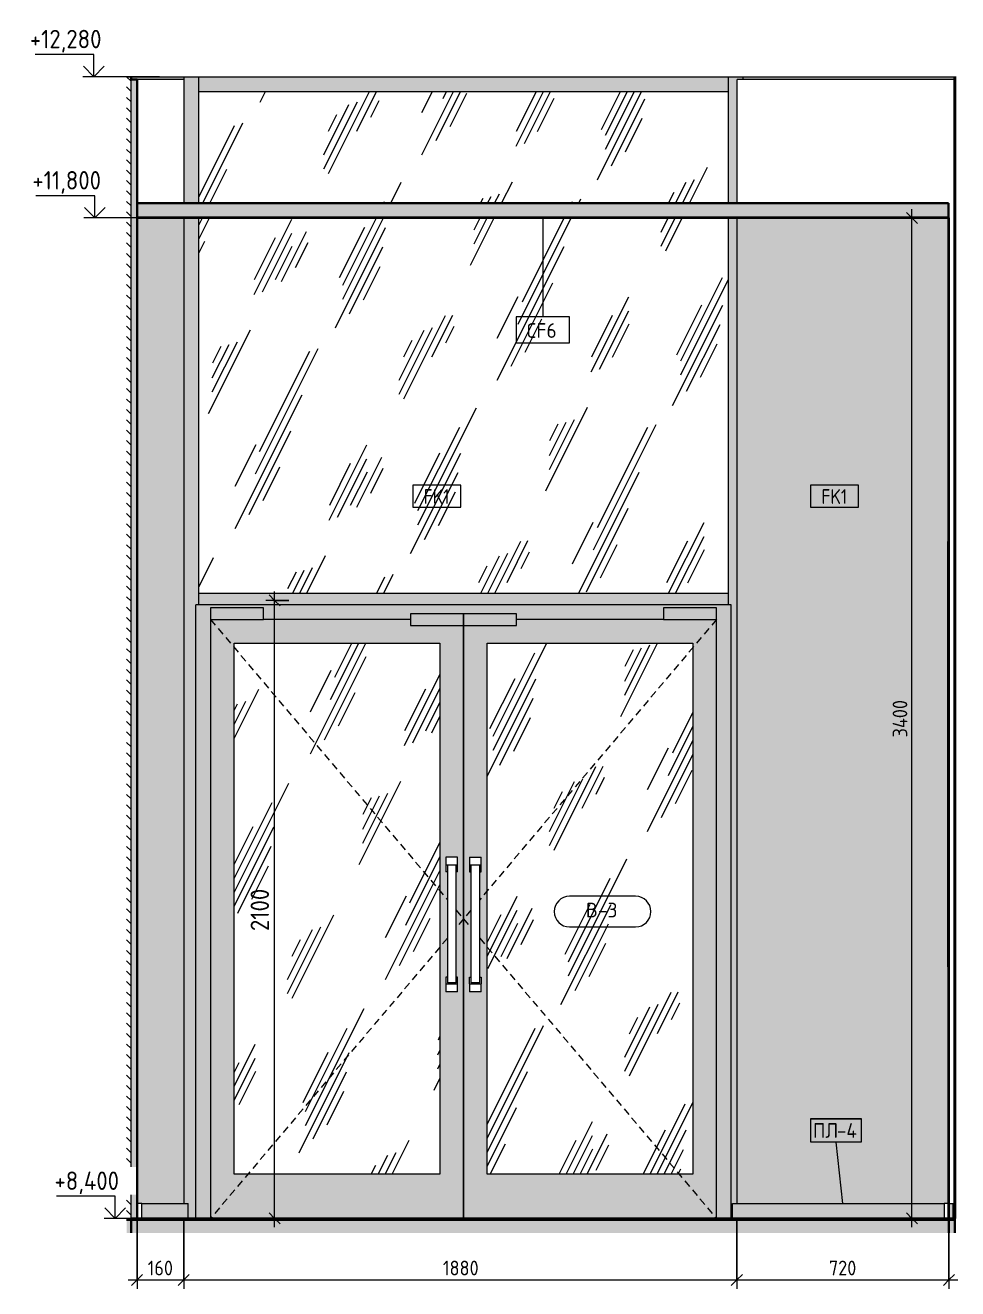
# Model space of a CAD drawing. Header units: millimetres. Extents: x 80461 to 154144, y -1987 to 15370.
# Drawn here: x 132295 to 135465, y 8161 to 12455 of the extents above; entities that cross this region are included whole.
import ezdxf

# ---------------------------------------------------------------- set-up
doc = ezdxf.new("R2010")
doc.units = ezdxf.units.MM
doc.linetypes.add('200_ШТРИХ_ш1п0_6_', pattern=[40, 25, -15])
for name, color, linetype, lineweight in [('A-ANNO-DIMS', 7, 'Continuous', 9), ('A-ANNO-DIMS-25', 7, 'Continuous', 9), ('A-CLNG-IDEN', 7, 'Continuous', 9), ('A-DOOR', 7, 'Continuous', 9), ('A-DOOR-4', 7, '200_ШТРИХ_ш1п0_6_', 9), ('A-DOOR-IDEN', 7, 'Continuous', 9), ('A-FLOR', 7, 'Continuous', 9), ('A-GENM', 7, 'Continuous', 9), ('A-GENM-IDEN', 7, 'Continuous', 9), ('A-GLAZ-CURT', 7, 'Continuous', 9), ('A-GLAZ-CWMG', 7, 'Continuous', 9), ('A-WALL', 7, 'Continuous', 9), ('A-WALL-IDEN', 7, 'Continuous', 9), ('A-WALL-PATT', 7, 'Continuous', 9), ('G-ANNO-DIMS', 7, 'Continuous', 9), ('G-ANNO-DIMS-1', 7, 'Continuous', 20), ('I-WALL', 7, 'Continuous', 9)]:
    doc.layers.add(name, color=color, linetype=linetype, lineweight=lineweight)
for name, color, linetype, lineweight, true_color in [('A-CLNG-1', 7, 'Continuous', 9, 0x787878), ('A-CLNG-FNSH-1', 7, 'Continuous', 30, 0x3c3c3c), ('A-FLOR-1', 7, 'Continuous', 9, 0x787878), ('A-FLOR-FNSH-2', 7, 'Continuous', 30, 0x3c3c3c), ('A-WALL-4', 7, 'Continuous', 40, 0x3c3c3c), ('A-WALL-5', 7, 'Continuous', 30, 0x3c3c3c), ('A-WALL-FNSH-3', 7, 'Continuous', 30, 0x3c3c3c), ('I-WALL-1', 7, 'Continuous', 9, 0x787878)]:
    doc.layers.add(name, color=color, linetype=linetype, lineweight=lineweight, true_color=true_color)
doc.styles.add('GOST Common_5', font='GOST_Common.ttf', dxfattribs={"height": 50})
doc.styles.add('GOST Common_6', font='GOST_Common.ttf', dxfattribs={"width": 0.9, "height": 50})
doc.styles.add('ISOCPEUR_2', font='isocpeur.ttf', dxfattribs={"width": 0.9, "height": 62.5})
doc.styles.add('ISOCPEUR_3', font='isocpeur.ttf', dxfattribs={"width": 0.9, "height": 50})
doc.dimstyles.new('ISO-2_0_0_9К_Средний_округл2', dxfattribs={"dimscale": 304.8, "dimtxt": 49.799059, "dimasz": 0.123031, "dimexe": 0.098425, "dimexo": 0, "dimgap": 0, "dimtad": 1, "dimdec": 0, "dimrnd": 10, "dimzin": 0, "dimdsep": 46, "dimtxsty": 'ISOCPEUR_3', "dimblk1": 'OBLIQUE', "dimblk2": 'OBLIQUE', "dimsah": 1, "dimcen": 0.09, "dimdle": 0.098425, "dimazin": 0, "dimtfac": 1, "dimtdec": 4, "dimtix": 1, "dimtmove": 0, "dimatfit": 3, "dimfxl": 1, "dimtvp": 1, "dimtolj": 1, "dimtzin": 0, "dimarcsym": 2})
doc.dimstyles.new('ISO-2_5_0_9К_БОЛЬШОЙ_1', dxfattribs={"dimscale": 304.8, "dimtxt": 62.248823, "dimasz": 0.123031, "dimexe": 0.098425, "dimexo": 0.246063, "dimgap": 0, "dimtad": 1, "dimdec": 0, "dimrnd": 10, "dimzin": 0, "dimdsep": 46, "dimtxsty": 'ISOCPEUR_2', "dimblk1": 'OBLIQUE', "dimblk2": 'OBLIQUE', "dimsah": 1, "dimcen": 0.09, "dimdle": 0.098425, "dimazin": 0, "dimtfac": 1, "dimtdec": 4, "dimtix": 1, "dimtmove": 0, "dimatfit": 3, "dimfxl": 1, "dimtvp": 1, "dimtolj": 1, "dimtzin": 0, "dimarcsym": 2})
pattern_1 = [(135, (134065.999, 0), (-17.67767, -17.67767), [])]
pattern_2 = [(0, (134065.999, 0), (30.48, 7.62), [2.515, -20.345, 2.515, -20.345, -121.92]), (0, (134065.999, 0), (30.48, 7.62), [-45.72, 2.515, -43.205, 2.515, -20.345, -53.34]), (0, (134065.999, 0), (30.48, 7.62), [-114.3, 2.515, -12.725, 2.515, -35.585]), (120, (134077.429, 3.81), (-21.8391136, 22.5864543), [2.515, -20.345, 2.515, -20.345, -121.92]), (120, (134077.429, 3.81), (-21.8391136, 22.5864543), [-45.72, 2.515, -43.205, 2.515, -20.345, -53.34]), (120, (134077.429, 3.81), (-21.8391136, 22.5864543), [-114.3, 2.515, -12.725, 2.515, -35.585]), (240, (134081.239, 19.05), (-8.6408864, -30.2064543), [2.515, -20.345, 2.515, -20.345, -121.92]), (240, (134081.239, 19.05), (-8.6408864, -30.2064543), [-45.72, 2.515, -43.205, 2.515, -20.345, -53.34]), (240, (134081.239, 19.05), (-8.6408864, -30.2064543), [-114.3, 2.515, -12.725, 2.515, -35.585])]
pattern_3 = [(63.435, (-11925.84, 31.75), (-255.583, 766.747), [317.5, -190.5, 317.5, -190.5, -403.903]), (63.435, (-11925.84, 31.75), (-255.583, 766.747), [-1016, 127, -276.903]), (63.435, (-11941.7, 47.6), (-255.583, 766.747), [254, -317.5, 190.5, -190.5, -467.403]), (63.435, (-11941.7, 47.6), (-255.583, 766.747), [-952.5, 222.25, -245.153]), (63.435, (-11941.7, 95.25), (-255.583, 766.747), [190.5, -381, 127, -190.5, -530.903]), (63.435, (-11941.7, 95.25), (-255.583, 766.747), [-889, 285.75, -245.153]), (63.435, (-11894.1, 47.6), (-255.583, 766.747), [190.5, -381, 158.75, -6404.65]), (63.435, (-11846.47, 95.25), (-255.583, 766.747), [95.25, -476.25, 63.5, -6499.9]), (63.435, (-11925.84, 174.6), (-255.583, 766.747), [63.5, -476.25, 63.5, -254, -562.653]), (63.435, (-11925.84, 174.6), (-255.583, 766.747), [-857.25, 158.75, -403.903]), (63.435, (-11640.1, 127), (-255.583, 766.747), [317.5, -476.25, 381, -251.503]), (63.435, (-11640.1, 79.4), (-255.583, 766.747), [444.5, -317.5, 476.25, -188.003]), (63.435, (-11608.34, 95.25), (-255.583, 766.747), [508, -254, 381, -276.903]), (63.435, (-11560.7, 142.9), (-255.583, 766.747), [317.5, -444.5, 254, -403.903]), (63.435, (-11608.34, 238.1), (-255.583, 766.747), [158.75, -635, 190.5, -435.653]), (63.435, (-11513.1, 190.5), (-255.583, 766.747), [127, -635, 127, -530.903])]

# ---------------------------------------------------------------- blocks, each defined once
blk = doc.blocks.new('Плинтус - Плинтус светлый _сад_-33488243-Развертка 3_41-2')
at = {"layer": 'A-GENM'}
for p, q in [((-13364, 8450), (-13379, 8450)), ((-13379, 8450), (-13379, 8400)), ((-13364, 8400), (-13364, 8450)), ((-13379, 8400), (-13364, 8400))]:
    blk.add_line(p, q, dxfattribs=at)
blk = doc.blocks.new('Плинтус - Плинтус светлый _сад_-33488245-Развертка 3_41-2')
at = {"layer": 'A-GENM'}
blk.add_hatch(color=256, dxfattribs=at).paths.add_polyline_path([(-13240, 8400), (-13206.2, 8400), (-13206.2, 8450), (-13364, 8450), (-13364, 8400)])
for p in [(-13364, 8450), (-13206.2, 8400)]:
    blk.add_line(p, (-13206.2, 8450), dxfattribs=at)
blk = doc.blocks.new('Плинтус - Плинтус светлый _сад_-33412401-Развертка 3_41-2')
at = {"layer": 'A-GENM'}
h = blk.add_hatch(color=256, dxfattribs=at)
h.paths.add_polyline_path([(-10863.9, 8400), (-10636, 8400), (-10636, 8450), (-11355.9, 8450), (-11355.9, 8400), (-10951.9, 8400)])
h.paths.add_polyline_path([(-10620, 8400), (-10606, 8400), (-10606, 8450), (-10620, 8450)])
for p, q in [((-11356, 8450), (-10636, 8450)), ((-10620, 8450), (-10606, 8450)), ((-10606, 8400), (-10606, 8450))]:
    blk.add_line(p, q, dxfattribs=at)
blk = doc.blocks.new('Плинтус - Плинтус светлый _сад_-33488238-Развертка 3_41-2')
at = {"layer": 'A-GENM'}
for p, q in [((-10621, 8450), (-10636, 8450)), ((-10636, 8450), (-10636, 8400)), ((-10621, 8400), (-10621, 8450)), ((-10636, 8400), (-10621, 8400))]:
    blk.add_line(p, q, dxfattribs=at)
blk = doc.blocks.new('Дверь_Витражная_остекление_ - ВВ-7 остекление-32356329-Развертка 3_41-2')
at = {"layer": 'A-DOOR'}
for points in [[(-13180, 8400), (-13130, 8400), (-13130, 10475), (-12950, 10475), (-12950, 10435), (-12450, 10435), (-12450, 10455), (-12090, 10455), (-12090, 10435), (-11590, 10435), (-11590, 10475), (-11410, 10475), (-11410, 8400), (-11360, 8400), (-11360, 10485), (-13180, 10485), (-13180, 8401.1)], [(-12950, 10435), (-12950, 10475), (-13130, 10475), (-13130, 10435), (-13050, 10435)], [(-12270.8, 10415), (-12270, 10415), (-12270, 10455), (-12450, 10455), (-12450, 10415), (-12290, 10415)], [(-12090, 10415), (-12090, 10455), (-12270, 10455), (-12270, 10415), (-12190, 10415)], [(-11590, 10435), (-11410, 10435), (-11410, 10475), (-11590, 10475)]]:
    blk.add_hatch(color=256, dxfattribs=at).paths.add_polyline_path(points)
h = blk.add_hatch(color=256, dxfattribs=at)
h.paths.add_polyline_path([(-13119.6, 8402), (-12270, 8402), (-12270, 10415), (-12450, 10415), (-12450, 10435), (-13130, 10435), (-13130, 8402), (-13128.9, 8402)])
h.paths.add_polyline_path([(-12350, 8550), (-13050, 8550), (-13050, 10355), (-12350, 10355), (-12350, 8841.8)])
h.paths.add_polyline_path([(-12304.8, 9170), (-12330, 9170), (-12330, 9220), (-12325, 9220), (-12325, 9577.5), (-12330, 9577.5), (-12330, 9627.5), (-12290, 9627.5), (-12290, 9577.5), (-12295, 9577.5), (-12295, 9220), (-12290, 9220), (-12290, 9170), (-12300, 9170)])
h = blk.add_hatch(color=256, dxfattribs=at)
h.paths.add_polyline_path([(-11410, 8400), (-11410, 10435), (-12090, 10435), (-12090, 10415), (-12270, 10415), (-12270, 8402), (-11455, 8402), (-11455, 8400)])
h.paths.add_polyline_path([(-11655.8, 8550), (-12190, 8550), (-12190, 10355), (-11490, 10355), (-11490, 8550)])
h.paths.add_polyline_path([(-12249.3, 9170), (-12250, 9170), (-12250, 9220), (-12245, 9220), (-12245, 9577.5), (-12250, 9577.5), (-12250, 9627.5), (-12210, 9627.5), (-12210, 9577.5), (-12215, 9577.5), (-12215, 9220), (-12210, 9220), (-12210, 9170), (-12247.3, 9170)])
h = blk.add_hatch(dxfattribs=at)
h.set_pattern_fill('FP_24', color=256, style=0, pattern_type=2)
h.set_pattern_definition(pattern_3)
h.paths.add_polyline_path([(-12359.8, 8550), (-12350, 8550), (-12350, 10355), (-13050, 10355), (-13050, 8550), (-12711.8, 8550)])
h = blk.add_hatch(dxfattribs=at)
h.set_pattern_fill('FP_24', color=256, style=0, pattern_type=2)
h.set_pattern_definition(pattern_3)
h.paths.add_polyline_path([(-12190, 8550), (-11490, 8550), (-11490, 10355), (-12190, 10355), (-12190, 8841.8)])
for p, q in [((-13180, 8400), (-13180, 10485)), ((-11360, 10485), (-13180, 10485)), ((-11360, 8400), (-11360, 10485)), ((-12950, 10475), (-13130, 10475)), ((-13130, 10475), (-13130, 10435)), ((-13130, 10435), (-13130, 8402)), ((-13130, 10435), (-12950, 10435)), ((-12950, 10435), (-12950, 10475)), ((-12450, 10435), (-12950, 10435)), ((-12450, 10455), (-12450, 10415)), ((-12270, 10455), (-12450, 10455)), ((-12090, 10455), (-12270, 10455)), ((-12270, 10455), (-12270, 10415)), ((-12270, 10415), (-12270, 10455)), ((-12090, 10415), (-12090, 10455)), ((-11590, 10435), (-12090, 10435)), ((-11410, 10475), (-11590, 10475)), ((-11590, 10475), (-11590, 10435)), ((-11590, 10435), (-11410, 10435)), ((-11410, 10435), (-11410, 10475)), ((-11410, 8400), (-11410, 10435)), ((-12450, 10415), (-12270, 10415)), ((-12270, 10415), (-12270, 8402)), ((-12270, 10415), (-12090, 10415)), ((-12270, 8402), (-12270, 10415)), ((-13050, 8550), (-13050, 10355)), ((-13050, 10355), (-12350, 10355)), ((-12350, 10355), (-12350, 8550)), ((-12190, 8550), (-12190, 10355)), ((-12190, 10355), (-11490, 10355)), ((-11490, 10355), (-11490, 8550)), ((-12330, 9627.5), (-12330, 9600)), ((-12290, 9627.5), (-12330, 9627.5)), ((-12290, 9600), (-12290, 9627.5)), ((-12250, 9627.5), (-12250, 9600)), ((-12250, 9627.5), (-12210, 9627.5)), ((-12210, 9600), (-12210, 9627.5)), ((-12290, 9600), (-12330, 9600)), ((-12330, 9600), (-12330, 9577.5)), ((-12325, 9577.5), (-12330, 9577.5)), ((-12325, 9600), (-12325, 9200)), ((-12295, 9200), (-12295, 9600)), ((-12290, 9577.5), (-12295, 9577.5)), ((-12290, 9577.5), (-12290, 9600)), ((-12210, 9600), (-12250, 9600)), ((-12250, 9600), (-12250, 9577.5)), ((-12250, 9577.5), (-12245, 9577.5)), ((-12245, 9600), (-12245, 9200)), ((-12215, 9200), (-12215, 9600)), ((-12215, 9577.5), (-12210, 9577.5)), ((-12210, 9577.5), (-12210, 9600)), ((-12325, 9220), (-12330, 9220)), ((-12330, 9220), (-12330, 9197.5)), ((-12330, 9197.5), (-12330, 9170)), ((-12330, 9197.5), (-12290, 9197.5)), ((-12295, 9200), (-12325, 9200)), ((-12290, 9220), (-12295, 9220)), ((-12290, 9197.5), (-12290, 9220)), ((-12290, 9170), (-12290, 9197.5)), ((-12250, 9197.5), (-12250, 9220)), ((-12250, 9220), (-12245, 9220)), ((-12250, 9197.5), (-12250, 9170)), ((-12250, 9197.5), (-12210, 9197.5)), ((-12215, 9200), (-12245, 9200)), ((-12215, 9220), (-12210, 9220)), ((-12210, 9220), (-12210, 9197.5)), ((-12210, 9170), (-12210, 9197.5)), ((-12290, 9170), (-12330, 9170)), ((-12210, 9170), (-12250, 9170)), ((-12350, 8550), (-13050, 8550)), ((-11490, 8550), (-12190, 8550))]:
    blk.add_line(p, q, dxfattribs=at)
at = {"layer": 'A-DOOR-4'}
for p, q in [((-13130, 10435), (-12325, 9482.6)), ((-11410, 10435), (-12215, 9482.6)), ((-12295, 9447.1), (-12270, 9417.5)), ((-12245, 9447.1), (-12270, 9417.5)), ((-12270, 9417.5), (-12295, 9387.9)), ((-12270, 9417.5), (-12245, 9387.9)), ((-12325, 9352.4), (-13128.3, 8402)), ((-12215, 9352.4), (-11410, 8400))]:
    blk.add_line(p, q, dxfattribs=at)
blk = doc.blocks.new('Прямоугольный импост - Импост структурный с накладкой - 160мм Темный-32310142-Развертка 3_41-2')
at = {"layer": 'A-GLAZ-CWMG'}
blk.add_hatch(color=256, dxfattribs=at).paths.add_polyline_path([(-11360, 8400), (-11356, 8400), (-11356, 8450), (-11341, 8450), (-11341, 10500), (-11370, 10500), (-11370, 10485), (-11360, 10485), (-11360, 8450)])
blk.add_line((-11370, 10500), (-11370, 10485), dxfattribs=at)
blk = doc.blocks.new('Прямоугольный импост - Импост структурный с накладкой - 160мм Темный-32349419-Развертка 3_41-2')
at = {"layer": 'A-GLAZ-CWMG'}
h = blk.add_hatch(color=256, dxfattribs=at)
h.paths.add_polyline_path([(-13180, 10500), (-13170, 10500), (-13170, 11800), (-13220, 11800), (-13220, 10500)])
h.paths.add_polyline_path([(-13180, 11850), (-13170, 11850), (-13170, 12280), (-13220, 12280), (-13220, 11850)])
for p, q in [((-13170, 11850), (-13170, 12280)), ((-13170, 10500), (-13170, 11800))]:
    blk.add_line(p, q, dxfattribs=at)
blk = doc.blocks.new('Системная панель - Стекло - 40мм-31922941-Развертка 3_41-2')
at = {"layer": 'A-GLAZ-CURT'}
h = blk.add_hatch(dxfattribs=at)
h.set_pattern_fill('FP_24', color=256, style=0, pattern_type=2)
h.set_pattern_definition(pattern_3)
h.paths.add_polyline_path([(-12007.8, 10525), (-11370, 10525), (-11370, 11800), (-13170, 11800), (-13170, 10525), (-12711.8, 10525)])
h.paths.add_polyline_path([(-11370, 11850), (-11370, 12230), (-13170, 12230), (-13170, 11850), (-12007.8, 11850)])
blk = doc.blocks.new('Прямоугольный импост - Импост структурный с накладкой - 160мм Темный-31922943-Развертка 3_41-2')
at = {"layer": 'A-GLAZ-CWMG'}
h = blk.add_hatch(color=256, dxfattribs=at)
h.paths.add_polyline_path([(-11360, 10500), (-11341, 10500), (-11341, 11800), (-11370, 11800), (-11370, 10500)])
h.paths.add_polyline_path([(-11370, 11850), (-11340, 11850), (-11340, 12270), (-11320, 12270), (-11320, 12280), (-11370, 12280), (-11370, 12240)])
for p, q in [((-11370, 12280), (-11370, 11850)), ((-11370, 11800), (-11370, 10500))]:
    blk.add_line(p, q, dxfattribs=at)
blk = doc.blocks.new('Прямоугольный импост - Импост структурный с накладкой - 160мм Темный-32348142-Развертка 3_41-2')
at = {"layer": 'A-GLAZ-CWMG'}
blk.add_hatch(color=256, dxfattribs=at).paths.add_polyline_path([(-13180, 8400), (-13180, 10485), (-13170, 10485), (-13170, 10500), (-13220, 10500), (-13220, 8450), (-13206.2, 8450), (-13206.2, 8400)])
blk.add_line((-13170, 10485), (-13170, 10500), dxfattribs=at)
blk = doc.blocks.new('Прямоугольный импост - Импост структурный с накладкой - 160мм Темный-31920698-Развертка 3_41-2')
at = {"layer": 'A-GLAZ-CWMG'}
blk.add_hatch(color=256, dxfattribs=at).paths.add_polyline_path([(-12350, 10485), (-11370, 10485), (-11370, 10525), (-13170, 10525), (-13170, 10485), (-12711.8, 10485)])
for p, q in [((-13170, 10485), (-13170, 10525)), ((-13170, 10525), (-11370, 10525)), ((-11370, 10525), (-11370, 10485))]:
    blk.add_line(p, q, dxfattribs=at)
blk = doc.blocks.new('Прямоугольный импост - Импост структурный с накладкой - 160мм Темный-31920696-Развертка 3_41-2')
at = {"layer": 'A-GLAZ-CWMG'}
blk.add_hatch(color=256, dxfattribs=at).paths.add_polyline_path([(-11370, 12230), (-11370, 12280), (-13170, 12280), (-13170, 12230), (-12007.8, 12230)])
for p, q in [((-13170, 12230), (-13170, 12280)), ((-11370, 12280), (-11370, 12230)), ((-13170, 12230), (-11370, 12230))]:
    blk.add_line(p, q, dxfattribs=at)
blk = doc.blocks.new('Плинтус - Плинтус светлый _сад_-33488241-Развертка 3_41-2')
at = {"layer": 'A-GENM'}
blk.add_line((-11356, 8400), (-11356, 8450), dxfattribs=at)
blk = doc.blocks.new('Высотные отметки - Стрелка_Верх-17668718-Развертка 3_41-2')
at = {"layer": 'G-ANNO-DIMS'}
for p, q in [((-13523.5, 11875), (-13723.5, 11875)), ((-13523.5, 11800), (-13523.5, 11875)), ((-13485.6, 11800), (-13560.6, 11800))]:
    blk.add_line(p, q, dxfattribs=at)
at = {"layer": 'G-ANNO-DIMS-1'}
for q in [(-13558.9, 11835.4), (-13488.1, 11835.4)]:
    blk.add_line((-13523.5, 11800), q, dxfattribs=at)
blk = doc.blocks.new('DIMBLOCK46-Развертка 3_41-2')
at = {"layer": 'A-ANNO-DIMS-25'}
for p, q in [((132675.3, 8400), (132675.3, 8160.8)), ((132675.3, 8190.8), (132675.3, 8400)), ((132834.1, 8400), (132834.1, 8160.8)), ((132834.1, 8190.8), (132834.1, 8400)), ((132645.3, 8190.8), (132834.1, 8190.8))]:
    blk.add_line(p, q, dxfattribs=at)
at = {"layer": 'A-ANNO-DIMS-25', "lineweight": 20}
for p, q in [((132675.3, 8190.8), (132694.1, 8209.6)), ((132834.1, 8190.8), (132852.8, 8209.6)), ((132675.3, 8190.8), (132656.6, 8172.1)), ((132834.1, 8190.8), (132815.3, 8172.1))]:
    blk.add_line(p, q, dxfattribs=at)
at = {"layer": 'A-ANNO-DIMS-25', "color": 0, "insert": (132711.6, 8256.2), "char_height": 50, "width": 103.429, "attachment_point": 1, "line_spacing_factor": 1.149209, "style": 'ISOCPEUR_3'}
blk.add_mtext('160', dxfattribs=at)
blk = doc.blocks.new('_Oblique')
at = {"color": 0, "linetype": 'ByBlock', "lineweight": -2}
blk.add_line((-0.5, -0.5), (0.5, 0.5), dxfattribs=at)
blk = doc.blocks.new('DIMBLOCK47-Развертка 3_41-2')
at = {"layer": 'A-ANNO-DIMS-25'}
for p, q in [((132834.1, 8400), (132834.1, 8160.8)), ((132834.1, 8190.8), (132834.1, 8400)), ((134714.3, 8400), (134714.3, 8160.8)), ((134714.3, 8190.8), (134714.3, 8400)), ((132834.1, 8190.8), (134714.3, 8190.8))]:
    blk.add_line(p, q, dxfattribs=at)
at = {"layer": 'A-ANNO-DIMS-25', "lineweight": 20}
for p, q in [((132834.1, 8190.8), (132852.8, 8209.6)), ((134714.3, 8190.8), (134733.1, 8209.6)), ((132834.1, 8190.8), (132815.3, 8172.1)), ((134714.3, 8190.8), (134695.6, 8172.1))]:
    blk.add_line(p, q, dxfattribs=at)
at = {"layer": 'A-ANNO-DIMS-25', "color": 0, "insert": (133715.3, 8256.2), "char_height": 50, "width": 141.353, "attachment_point": 1, "line_spacing_factor": 1.149209, "style": 'ISOCPEUR_3'}
blk.add_mtext('1880', dxfattribs=at)
blk = doc.blocks.new('DIMBLOCK48-Развертка 3_41-2')
at = {"layer": 'A-ANNO-DIMS-25'}
for p, q in [((134714.3, 8400), (134714.3, 8160.8)), ((134714.3, 8190.8), (134714.3, 8400)), ((135435.3, 8400), (135435.3, 8160.8)), ((135435.3, 8190.8), (135435.3, 8400)), ((134714.3, 8190.8), (135465.3, 8190.8))]:
    blk.add_line(p, q, dxfattribs=at)
at = {"layer": 'A-ANNO-DIMS-25', "lineweight": 20}
for p, q in [((134714.3, 8190.8), (134733.1, 8209.6)), ((135435.3, 8190.8), (135454.1, 8209.6)), ((134714.3, 8190.8), (134695.6, 8172.1)), ((135435.3, 8190.8), (135416.6, 8172.1))]:
    blk.add_line(p, q, dxfattribs=at)
at = {"layer": 'A-ANNO-DIMS-25', "color": 0, "insert": (135027.4, 8256.2), "char_height": 50, "width": 113.772, "attachment_point": 1, "line_spacing_factor": 1.149209, "style": 'ISOCPEUR_3'}
blk.add_mtext('720', dxfattribs=at)
blk = doc.blocks.new('М_потолков - Марка_ Имя типа-25382930-Развертка 3_41-2')
at = {"layer": 'A-CLNG-IDEN'}
for p, q in [((-11909.4, 11464.4), (-12090.6, 11464.4)), ((-12090.6, 11464.4), (-12090.6, 11375)), ((-11909.4, 11375), (-11909.4, 11464.4)), ((-12090.6, 11375), (-11909.4, 11375))]:
    blk.add_line(p, q, dxfattribs=at)
blk = doc.blocks.new('Mark Reiling - Mark Reiling-26174330-Развертка 3_41-2')
at = {"layer": 'A-GENM-IDEN'}
for p, q in [((-11090.2, 8738.6), (-11090.2, 8659.7)), ((-11090.2, 8738.6), (-10916.8, 8738.6)), ((-10916.8, 8738.6), (-11090.2, 8738.6)), ((-11090.2, 8738.6), (-11090.2, 8659.7)), ((-10916.8, 8659.7), (-10916.8, 8738.6)), ((-10916.8, 8659.7), (-10916.8, 8738.6)), ((-11090.2, 8659.7), (-10916.8, 8659.7)), ((-11090.2, 8659.7), (-10916.8, 8659.7))]:
    blk.add_line(p, q, dxfattribs=at)
blk = doc.blocks.new('М_стена_0001 - Типоразмер_без рамки-25382661-Развертка 3_41-2')
at = {"layer": 'A-WALL-IDEN'}
for p, q in [((-12279.1, 10891.7), (-12442.3, 10891.7)), ((-12442.3, 10891.7), (-12442.3, 10816.7)), ((-12279.1, 10816.7), (-12279.1, 10891.7)), ((-12442.3, 10816.7), (-12279.1, 10816.7))]:
    blk.add_line(p, q, dxfattribs=at)
blk = doc.blocks.new('М_двери - Типоразмер_рамка-25223575-Развертка 3_41-2')
at = {"layer": 'A-DOOR-IDEN'}
for p, q in [((-11684.9, 9494.5), (-11909.7, 9494.5)), ((-11909.7, 9390.5), (-11684.9, 9390.5))]:
    blk.add_line(p, q, dxfattribs=at)
for centre, start, end in [((-11909.7, 9442.5), 90, 270), ((-11684.9, 9442.5), 270, 90)]:
    blk.add_arc(centre, 52, start, end, dxfattribs=at)
blk = doc.blocks.new('DIMBLOCK49-Развертка 3_41-2')
at = {"layer": 'A-ANNO-DIMS-25'}
for p, q in [((133143.1, 8370), (133143.1, 10530)), ((133191.6, 10500), (133113.1, 10500)), ((133143.1, 10500), (133191.6, 10500)), ((133191.6, 8400), (133113.1, 8400)), ((133143.1, 8400), (133191.6, 8400))]:
    blk.add_line(p, q, dxfattribs=at)
at = {"layer": 'A-ANNO-DIMS-25', "lineweight": 20}
for p, q in [((133143.1, 10500), (133124.4, 10518.8)), ((133143.1, 10500), (133161.9, 10481.2)), ((133143.1, 8400), (133124.4, 8418.7)), ((133143.1, 8400), (133161.9, 8381.2))]:
    blk.add_line(p, q, dxfattribs=at)
at = {"layer": 'A-ANNO-DIMS-25', "color": 0, "insert": (133061.5, 9376.4), "char_height": 62.5, "width": 176.691, "attachment_point": 1, "rotation": 90, "line_spacing_factor": 1.149209, "style": 'ISOCPEUR_2'}
blk.add_mtext('2100', dxfattribs=at)
blk = doc.blocks.new('DIMBLOCK50-Развертка 3_41-2')
at = {"layer": 'A-ANNO-DIMS-25', "lineweight": 20}
for p, q in [((135309.3, 11800), (135290.6, 11818.8)), ((135309.3, 11800), (135328.1, 11781.2)), ((135309.3, 8400), (135290.6, 8418.7)), ((135309.3, 8400), (135328.1, 8381.2))]:
    blk.add_line(p, q, dxfattribs=at)
at = {"layer": 'A-ANNO-DIMS-25'}
for p, q in [((135309.3, 8370), (135309.3, 11830)), ((135282.8, 11800), (135339.3, 11800)), ((135309.3, 11800), (135282.8, 11800)), ((135282.8, 8400), (135339.3, 8400)), ((135309.3, 8400), (135282.8, 8400))]:
    blk.add_line(p, q, dxfattribs=at)
at = {"layer": 'A-ANNO-DIMS-25', "color": 0, "insert": (135244, 10034.4), "char_height": 50, "width": 157.442, "attachment_point": 1, "rotation": 90, "line_spacing_factor": 1.149209, "style": 'ISOCPEUR_3'}
blk.add_mtext('3400', dxfattribs=at)

msp = doc.modelspace()

# ---------------------------------------------------------------- hatches: boundary and pattern name
at = {"layer": 'A-CLNG-1'}
msp.add_hatch(color=256, dxfattribs=at).paths.add_polyline_path([(132676.3, 11800), (135434.3, 11800), (135434.3, 11850), (132676.3, 11850)])
at = {"layer": 'A-FLOR'}
msp.add_hatch(color=256, dxfattribs=at).paths.add_polyline_path([(133865.3, 8400), (134600.3, 8400), (134600.3, 8402), (132925.3, 8402), (132925.3, 8400), (133785.3, 8400)])
at = {"layer": 'A-FLOR-1'}
h = msp.add_hatch(dxfattribs=at)
h.set_pattern_fill('FP_21', color=256, style=0, pattern_type=2)
h.set_pattern_definition([(45, (134065.999, 0), (-18.85854, 18.85854), [26.67, -4.445, 0.889, -4.445]), (45, (134065.999, 18.847), (-18.85854, 18.85854), []), (50, (134065.999, 0), (31.88227, -2.78904), [3.334, -36.671]), (355, (134066, 0), (-6.16744, 33.43476), [2.667, -29.337]), (100.451, (134068.656, -0.232), (25.71478, 30.64491), [2.833, -31.166]), (46.184, (134066, 8.89), (47.4386, -7.35742), [5.001, -55.007]), (96.636, (134069.953, 8.277), (41.54552, 43.30015), [4.25, -46.749]), (351.184, (134066, 8.89), (41.54594, 43.29915), [4.001, -44.006]), (21, (134070.444, 6.667), (26.53271, -17.89618), [3.334, -36.671]), (326, (134070.444, 6.667), (10.81533, 32.23273), [2.667, -29.337]), (71.451, (134072.655, 5.176), (37.3476, 14.33587), [2.833, -31.166]), (37.5, (134065.999, 0), (0.540908, 14.797043), [0.8382, -28.143, 0.8382, -28.943, -29.448]), (37.5, (134065.999, 0), (0.540908, 14.797043), [-58.763, 0.8382, -28.61]), (7.5, (134065.999, 0), (11.693745, 17.531323), [0.8382, -16.142, 0.8382, -27.476, -11.224]), (7.5, (134065.999, 0), (11.693745, 17.531323), [-45.295, 0.8382, -10.385]), (327.5, (134056.087, 0), (23.728552, -1.002312), [0.8382, -10.274, 0.8382, -33.833, -46.006]), (327.5, (134056.087, 0), (23.728552, -1.002312), [-45.784, 0.8382, -45.168]), (317.5, (134051.642, 0), (25.92281, 4.44989), [0.8382, -13.608, 0.8382, -22.187, -32.671]), (317.5, (134051.642, 0), (25.92281, 4.44989), [-37.471, 0.8382, -31.833])])
h.paths.add_polyline_path([(135279.5, 8350.7), (135455.5, 8350.7), (135455.3, 8395), (132639.6, 8395), (132639.6, 8350.7), (135191.5, 8350.7)])
at = {"layer": 'A-WALL-PATT'}
for points in [[(132691.3, 8450), (132835.3, 8450), (132835.3, 11800), (132676.3, 11800), (132676.3, 8450)], [(134714.3, 8450), (135434.3, 8450), (135434.3, 9254.5), (135433.3, 9254.5), (135433.3, 10741.9), (135434.3, 10741.9), (135434.3, 11800), (134714.3, 11800), (134714.3, 8841.8)]]:
    msp.add_hatch(color=256, dxfattribs=at).paths.add_polyline_path(points)
at = {"layer": 'I-WALL'}
for points in [[(132835.3, 12270), (132835.3, 12280), (132655.3, 12280), (132655.3, 12270), (132675.3, 12270)], [(135455.3, 12270), (135455.3, 12280), (134735.3, 12280), (134735.3, 12270), (135435.3, 12270)], [(135434.3, 10700.7), (135434.3, 10741.9), (135433.3, 10741.9), (135433.3, 10700.7)]]:
    msp.add_hatch(color=256, dxfattribs=at).paths.add_polyline_path(points)
at = {"layer": 'I-WALL-1'}
h = msp.add_hatch(dxfattribs=at)
h.set_pattern_fill('FP_22', color=256, style=0, pattern_type=2)
h.set_pattern_definition(pattern_1)
h.paths.add_polyline_path([(132639.6, 8395), (132655.3, 8395), (132655.3, 12280), (132639.6, 12280), (132639.6, 8596.2)])
h = msp.add_hatch(dxfattribs=at)
h.set_pattern_fill('FP_23', color=256, style=0, pattern_type=2)
h.set_pattern_definition(pattern_2)
h.paths.add_polyline_path([(132675.3, 8400), (132675.3, 12270), (132655.3, 12270), (132655.3, 8400), (132665.3, 8400)])
h = msp.add_hatch(dxfattribs=at)
h.set_pattern_fill('FP_20', color=256, style=0, pattern_type=2)
h.set_pattern_definition([(45, (134065.999, 0), (-14.25598, 14.25598), []), (45, (134080.256, 0), (-14.25598, 14.25598), [25.202, -5.04, 0.8382, -4.202])])
h.paths.add_polyline_path([(135455.3, 8400), (135455.5, 8400), (135455.3, 8596.2)])
h = msp.add_hatch(dxfattribs=at)
h.set_pattern_fill('FP_23', color=256, style=0, pattern_type=2)
h.set_pattern_definition(pattern_2)
h.paths.add_polyline_path([(135435.3, 8395), (135455.3, 8395), (135455.3, 8400), (135435.3, 8400)])
h = msp.add_hatch(dxfattribs=at)
h.set_pattern_fill('FP_22', color=256, style=0, pattern_type=2)
h.set_pattern_definition(pattern_1)
h.paths.add_polyline_path([(135455.3, 8395), (135455.5, 8395), (135455.3, 8400)])

# ---------------------------------------------------------------- linework, layer by layer
at = {"layer": 'A-CLNG-FNSH-1'}
for p, q in [((135434.3, 11850), (132676.3, 11850)), ((132676.3, 11850), (132676.3, 11800)), ((135434.3, 11800), (135434.3, 11850)), ((135434.3, 11801), (132676.3, 11801)), ((132676.3, 11800), (135434.3, 11800))]:
    msp.add_line(p, q, dxfattribs=at)
at = {"layer": 'A-CLNG-IDEN'}
msp.add_line((134055.3, 11800), (134055.3, 11464.4), dxfattribs=at)
at = {"layer": 'A-FLOR'}
for p, q in [((132639.6, 12280), (135455.5, 12280)), ((132925.3, 8402), (134600.3, 8402)), ((132925.3, 8400), (132925.3, 8402)), ((134600.3, 8402), (134600.3, 8400))]:
    msp.add_line(p, q, dxfattribs=at)
at = {"layer": 'A-FLOR-FNSH-2'}
for p, q in [((135455.5, 8395), (132639.6, 8395)), ((135455.3, 8400), (132655.3, 8400)), ((132655.3, 8400), (132655.3, 8395)), ((135455.3, 8395), (135455.3, 8400))]:
    msp.add_line(p, q, dxfattribs=at)
at = {"layer": 'A-GENM-IDEN'}
msp.add_line((135074.3, 8450), (135051.8, 8658.7), dxfattribs=at)
at = {"layer": 'A-WALL'}
msp.add_line((132655.3, 8400), (132655.3, 12270), dxfattribs=at)
at = {"layer": 'A-WALL-4'}
for p, q in [((135455.3, 12280.2), (135455.3, 8400)), ((135455.3, 8400), (135455.5, 8400))]:
    msp.add_line(p, q, dxfattribs=at)
at = {"layer": 'A-WALL-5'}
for p, q in [((132655.3, 12270), (132655.3, 12280.2)), ((132675.3, 12270), (132655.3, 12270)), ((132675.3, 11800), (132675.3, 12270)), ((132655.3, 8350.7), (132655.3, 8395)), ((135435.3, 8400), (135435.3, 8350.7)), ((135455.3, 8400), (135455.3, 8350.7))]:
    msp.add_line(p, q, dxfattribs=at)
at = {"layer": 'A-WALL-FNSH-3'}
for p, q in [((132675.3, 11800), (132675.3, 8400)), ((132676.3, 11800), (132675.3, 11800)), ((132676.3, 8400), (132676.3, 11800)), ((135435.3, 11800), (135434.3, 11800)), ((135434.3, 11800), (135434.3, 8400)), ((135435.3, 8400), (135435.3, 11800)), ((135434.3, 10700.7), (135433.3, 10700.7)), ((135433.3, 10700.7), (135433.3, 9254.5)), ((135434.3, 9254.5), (135434.3, 10700.7)), ((135433.3, 9254.5), (135434.3, 9254.5))]:
    msp.add_line(p, q, dxfattribs=at)
at = {"layer": 'G-ANNO-DIMS'}
for p, q in [((132751.5, 12280), (132528.7, 12280)), ((132811.5, 11800), (132531.8, 11800)), ((132840.2, 8400), (132601.3, 8400))]:
    msp.add_line(p, q, dxfattribs=at)
at = {"layer": 'I-WALL'}
for p, q in [((132835.3, 12270), (132675.3, 12270)), ((132835.3, 11850), (132835.3, 12280)), ((134715.3, 11850), (134715.3, 12270)), ((135455.3, 12270), (134715.3, 12270)), ((134735.3, 12280), (134735.3, 12270)), ((132835.3, 8450), (132835.3, 11800)), ((134714.3, 11800), (134714.3, 8450)), ((135434.3, 10742), (135433.3, 10742)), ((135433.3, 10700.7), (135433.3, 10741.9))]:
    msp.add_line(p, q, dxfattribs=at)

# ---------------------------------------------------------------- block references
at = {"layer": 'A-CLNG-IDEN'}
msp.add_blockref('М_потолков - Марка_ Имя типа-25382930-Развертка 3_41-2', (146055.3, 0), dxfattribs=at)
at = {"layer": 'A-DOOR'}
msp.add_blockref('Дверь_Витражная_остекление_ - ВВ-7 остекление-32356329-Развертка 3_41-2', (146055.3, 0), dxfattribs=at)
at = {"layer": 'A-DOOR-IDEN'}
msp.add_blockref('М_двери - Типоразмер_рамка-25223575-Развертка 3_41-2', (146055.3, 0), dxfattribs=at)
at = {"layer": 'A-GENM'}
for name in ['Плинтус - Плинтус светлый _сад_-33488243-Развертка 3_41-2', 'Плинтус - Плинтус светлый _сад_-33488245-Развертка 3_41-2', 'Плинтус - Плинтус светлый _сад_-33412401-Развертка 3_41-2', 'Плинтус - Плинтус светлый _сад_-33488241-Развертка 3_41-2', 'Плинтус - Плинтус светлый _сад_-33488238-Развертка 3_41-2']:
    msp.add_blockref(name, (146055.3, 0), dxfattribs=at)
at = {"layer": 'A-GENM-IDEN'}
msp.add_blockref('Mark Reiling - Mark Reiling-26174330-Развертка 3_41-2', (146055.3, 0), dxfattribs=at)
at = {"layer": 'A-GLAZ-CURT'}
msp.add_blockref('Системная панель - Стекло - 40мм-31922941-Развертка 3_41-2', (146055.3, 0), dxfattribs=at)
at = {"layer": 'A-GLAZ-CWMG'}
for name in ['Прямоугольный импост - Импост структурный с накладкой - 160мм Темный-32349419-Развертка 3_41-2', 'Прямоугольный импост - Импост структурный с накладкой - 160мм Темный-31920696-Развертка 3_41-2', 'Прямоугольный импост - Импост структурный с накладкой - 160мм Темный-31922943-Развертка 3_41-2', 'Прямоугольный импост - Импост структурный с накладкой - 160мм Темный-31920698-Развертка 3_41-2', 'Прямоугольный импост - Импост структурный с накладкой - 160мм Темный-32348142-Развертка 3_41-2', 'Прямоугольный импост - Импост структурный с накладкой - 160мм Темный-32310142-Развертка 3_41-2']:
    msp.add_blockref(name, (146055.3, 0), dxfattribs=at)
at = {"layer": 'A-WALL-IDEN'}
for p in [(146055.3, 0), (147407.4, 0)]:
    msp.add_blockref('М_стена_0001 - Типоразмер_без рамки-25382661-Развертка 3_41-2', p, dxfattribs=at)
at = {"layer": 'G-ANNO-DIMS'}
for p in [(146052.2, 480), (146055.3, 0), (146124.8, -3400)]:
    msp.add_blockref('Высотные отметки - Стрелка_Верх-17668718-Развертка 3_41-2', p, dxfattribs=at)

# ---------------------------------------------------------------- texts
at = {"layer": 'A-CLNG-IDEN', "insert": (133998.9, 11442.3), "char_height": 50, "width": 132.278, "attachment_point": 1, "style": 'GOST Common_5'}
msp.add_mtext('CF6', dxfattribs=at)
at = {"layer": 'A-DOOR-IDEN', "char_height": 50, "attachment_point": 1, "style": 'GOST Common_5'}
for s, insert, width in [('\\fGOST Common|b0|i0|c204|p34|;В', (134201.2, 9472.8), 50.105), ('-3', (134242.6, 9472.8), 86.181)]:
    msp.add_mtext(s, dxfattribs=dict(at, insert=insert, width=width))
at = {"layer": 'A-GENM-IDEN', "char_height": 50, "attachment_point": 1, "style": 'GOST Common_5'}
for s, insert, width in [('ПЛ', (134973.3, 8723.6), 98.207), ('-4', (135054.3, 8723.6), 94.198)]:
    msp.add_mtext(s, dxfattribs=dict(at, insert=insert, width=width))
at = {"layer": 'A-WALL-IDEN', "char_height": 50, "width": 111.835, "attachment_point": 1, "style": 'GOST Common_6'}
for insert in [(133649.8, 10878.1), (135001.9, 10878.1)]:
    msp.add_mtext('FK1', dxfattribs=dict(at, insert=insert))

# ---------------------------------------------------------------- dimensions: what is measured, and where the dimension line sits
at = {"layer": 'A-ANNO-DIMS'}
for base, p1, p2, dimstyle, override, picture, middle in [((135309.3, 11800), (135282.8, 8400), (135282.8, 11800), 'ISO-2_0_0_9К_Средний_округл2', {"dimpost": '<>', "dimfxl": 3400}, 'DIMBLOCK50-Развертка 3_41-2', (135284.3, 10100)), ((133143.1, 10500), (133116.6, 8400), (133116.6, 10500), 'ISO-2_5_0_9К_БОЛЬШОЙ_1', {"dimpost": '<>', "dimfxl": 2100}, 'DIMBLOCK49-Развертка 3_41-2', (133111.9, 9450))]:
    dim = msp.add_linear_dim(base=base, p1=p1, p2=p2, angle=90, dimstyle=dimstyle, override=override, dxfattribs=at)
    dim.commit()
    dim.dimension.update_dxf_attribs({"geometry": picture, "text_midpoint": middle})
for base, p1, p2, override, picture, middle in [((132834.1, 8190.8), (132675.3, 8400), (132834.1, 8400), {"dimpost": '<>', "dimfxl": 158.759072}, 'DIMBLOCK46-Развертка 3_41-2', (132754.7, 8215.8)), ((134714.3, 8190.8), (132834.1, 8400), (134714.3, 8400), {"dimpost": '<>', "dimfxl": 1880.241118}, 'DIMBLOCK47-Развертка 3_41-2', (133774.2, 8215.8)), ((135435.3, 8190.8), (134714.3, 8400), (135435.3, 8400), {"dimpost": '<>', "dimfxl": 720.9998}, 'DIMBLOCK48-Развертка 3_41-2', (135074.8, 8215.8))]:
    dim = msp.add_linear_dim(base=base, p1=p1, p2=p2, dimstyle='ISO-2_0_0_9К_Средний_округл2', override=override, dxfattribs=at)
    dim.commit()
    dim.dimension.update_dxf_attribs({"geometry": picture, "text_midpoint": middle})

# ---------------------------------------------------------------- next in the draw order: texts
at = {"layer": 'G-ANNO-DIMS', "char_height": 62.5, "attachment_point": 1, "line_spacing_factor": 1.149209, "style": 'ISOCPEUR_2', "bg_fill": 3, "box_fill_scale": 1.25, "bg_fill_color": 256, "bg_fill_true_color": 13158600, "bg_fill_transparency": 0}
for s, insert, width in [('+12,280', (132311, 12439.2), 288.318), ('+11,800', (132319.5, 11959.2), 275.62), ('+8,400', (132394.8, 8559.2), 261.428)]:
    msp.add_mtext(s, dxfattribs=dict(at, insert=insert, width=width))

doc.saveas('drawing.dxf')
